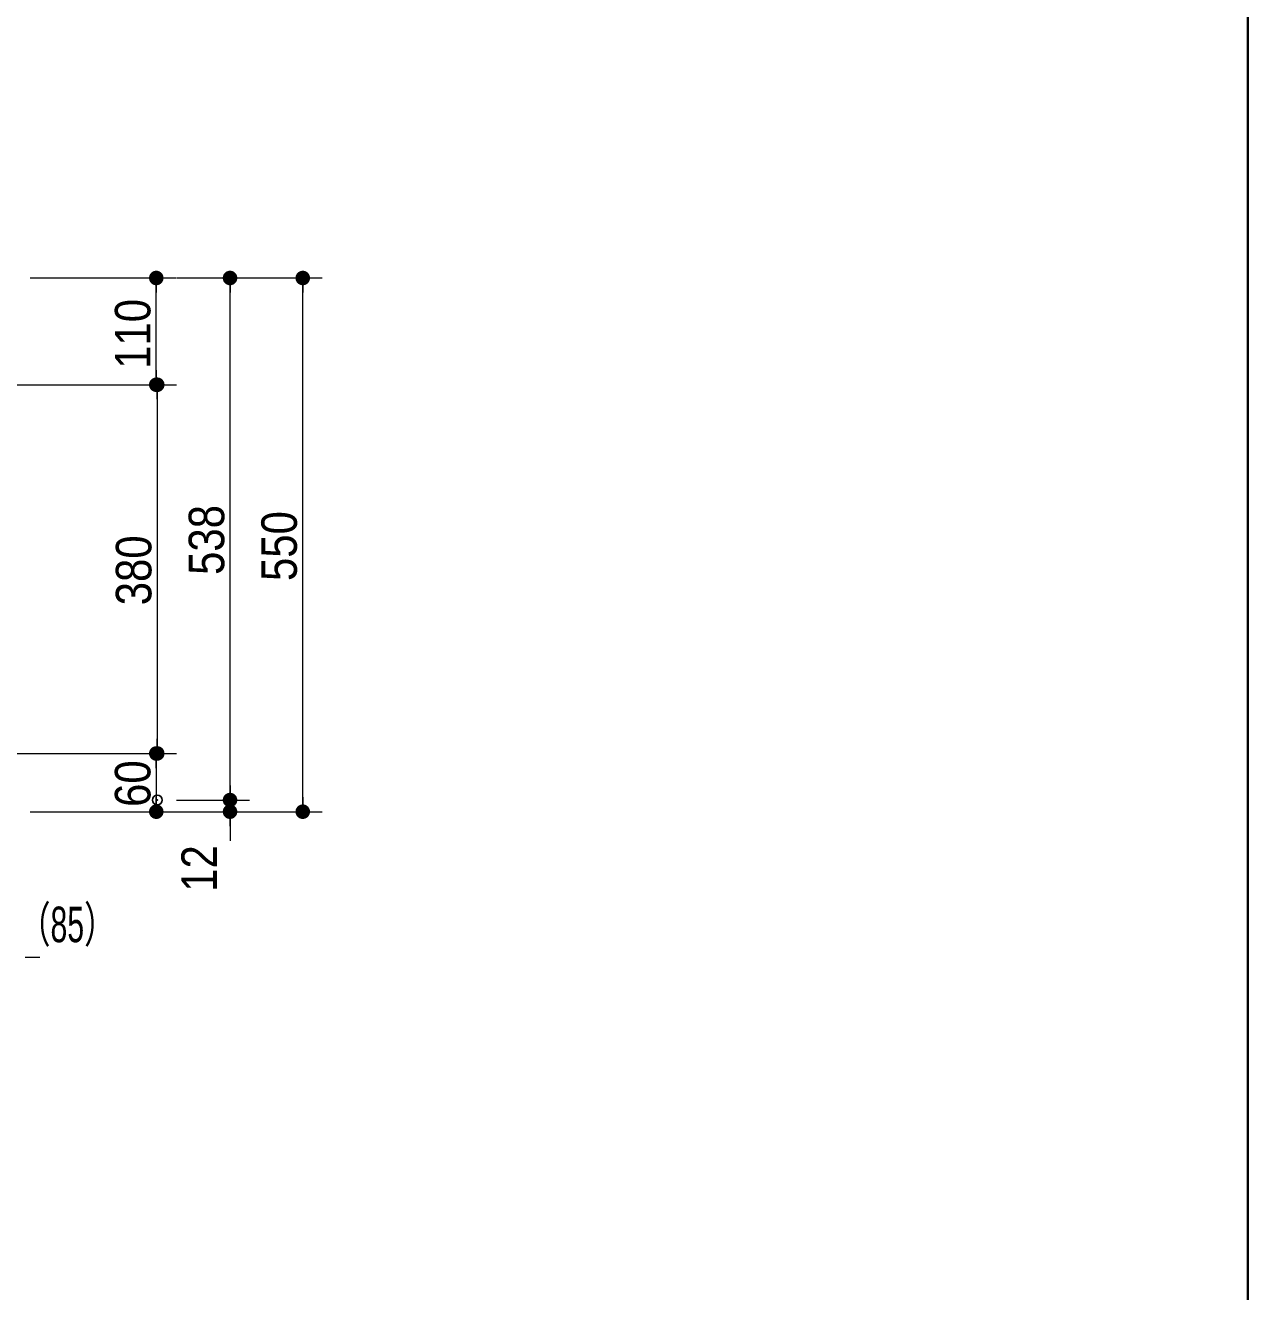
# Model space of a CAD drawing. Units: millimetres, scale not verified. Extents: x -6062 to 6062, y -3045 to 3045.
# Drawn here: x 953 to 2212, y -865 to 440 of the extents above; entities that cross this region are included whole.
import ezdxf
from ezdxf.enums import TextEntityAlignment as Align

# ---------------------------------------------------------------- set-up
doc = ezdxf.new("R2010")
doc.units = ezdxf.units.MM
doc.header["$LTSCALE"] = 20
doc.header["$PDMODE"] = 32
doc.header["$PDSIZE"] = 10
for name, color, linetype, lineweight in [('0-0_1図面枠', 7, 'Continuous', 20), ('0-3_2寸法-1', 7, 'Continuous', 15), ('0-4_0', 7, 'Continuous', 25), ('0-6_2寸法-2', 7, 'Continuous', 15)]:
    doc.layers.add(name, color=color, linetype=linetype, lineweight=lineweight)
doc.layers.add('0-5_Defpoints', color=7, linetype='Continuous')
doc.styles.add('ＭＳ Ｐゴシック', font='')
doc.styles.get('ＭＳ Ｐゴシック').set_extended_font_data('MS PGothic')

# ---------------------------------------------------------------- blocks, each defined once
blk = doc.blocks.new('_Dot')
at = {"layer": '0-4_0'}
blk.add_line((-10, 0), (-20, 0), dxfattribs=at)
for points in [[(0, 0), (-10, 0), (-9.92, 1.25)], [(0, 0), (-9.92, -1.25), (-10, 0)], [(0, 0), (-9.92, 1.25), (-9.69, 2.49)], [(0, 0), (-9.69, -2.49), (-9.92, -1.25)], [(0, 0), (-9.69, 2.49), (-9.3, 3.68)], [(0, 0), (-9.3, -3.68), (-9.69, -2.49)], [(0, 0), (-9.3, 3.68), (-8.76, 4.82)], [(0, 0), (-8.76, -4.82), (-9.3, -3.68)], [(0, 0), (-8.76, 4.82), (-8.09, 5.88)], [(0, 0), (-8.09, -5.88), (-8.76, -4.82)], [(0, 0), (-8.09, 5.88), (-7.29, 6.85)], [(0, 0), (-7.29, -6.85), (-8.09, -5.88)], [(0, 0), (-7.29, 6.85), (-6.37, 7.71)], [(0, 0), (-6.37, -7.71), (-7.29, -6.85)], [(0, 0), (-6.37, 7.71), (-5.36, 8.44)], [(0, 0), (-5.36, -8.44), (-6.37, -7.71)], [(0, 0), (-5.36, 8.44), (-4.26, 9.05)], [(0, 0), (-4.26, -9.05), (-5.36, -8.44)], [(0, 0), (-4.26, 9.05), (-3.09, 9.51)], [(0, 0), (-3.09, -9.51), (-4.26, -9.05)], [(0, 0), (-3.09, 9.51), (-1.87, 9.82)], [(0, 0), (-1.87, -9.82), (-3.09, -9.51)], [(0, 0), (-1.87, 9.82), (-0.63, 9.98)], [(0, 0), (-0.63, -9.98), (-1.87, -9.82)], [(0, 0), (-0.63, 9.98), (0.63, 9.98)], [(0, 0), (0.63, -9.98), (-0.63, -9.98)], [(0, 0), (0.63, 9.98), (1.87, 9.82)], [(0, 0), (1.87, 9.82), (3.09, 9.51)], [(0, 0), (3.09, 9.51), (4.26, 9.05)], [(0, 0), (4.26, 9.05), (5.36, 8.44)], [(0, 0), (5.36, 8.44), (6.37, 7.71)], [(0, 0), (6.37, 7.71), (7.29, 6.85)], [(0, 0), (7.29, 6.85), (8.09, 5.88)], [(0, 0), (8.09, 5.88), (8.76, 4.82)], [(0, 0), (8.76, 4.82), (9.3, 3.68)], [(0, 0), (9.3, 3.68), (9.69, 2.49)], [(0, 0), (9.69, 2.49), (9.92, 1.25)], [(0, 0), (9.92, 1.25), (10, 0)], [(0, 0), (1.87, -9.82), (0.63, -9.98)], [(0, 0), (3.09, -9.51), (1.87, -9.82)], [(0, 0), (4.26, -9.05), (3.09, -9.51)], [(0, 0), (5.36, -8.44), (4.26, -9.05)], [(0, 0), (6.37, -7.71), (5.36, -8.44)], [(0, 0), (7.29, -6.85), (6.37, -7.71)], [(0, 0), (8.09, -5.88), (7.29, -6.85)], [(0, 0), (8.76, -4.82), (8.09, -5.88)], [(0, 0), (9.3, -3.68), (8.76, -4.82)], [(0, 0), (9.69, -2.49), (9.3, -3.68)], [(0, 0), (9.92, -1.25), (9.69, -2.49)], [(0, 0), (10, 0), (9.92, -1.25)]]:
    blk.add_solid(points, dxfattribs=at)
blk = doc.blocks.new('グループ-2')
at = {"layer": '0-0_1図面枠', "lineweight": 35}
blk.add_lwpolyline([(-80000, 55400), (80000, 55400), (80000, -55400), (-80000, -55400)], close=True, dxfattribs=at)

msp = doc.modelspace()

# ---------------------------------------------------------------- linework, layer by layer
at = {"layer": '0-3_2寸法-1'}
for p, q in [((957.5, 180), (1107.5, 180)), ((1108.5, 180), (1183.5, 180)), ((1183.5, 180), (1258.5, 180)), ((1087.5, 85.01), (1087.5, 164.99)), ((1163.5, -342.99), (1163.5, 164.99)), ((1238.5, -354.99), (1238.5, 164.99)), ((797.5, 70), (1108.5, 70)), ((957.5, 70), (1107.5, 70)), ((1088.5, 54.99), (1088.5, -294.99)), ((797.5, -310), (1108.5, -310)), ((957.5, -310), (1107.5, -310)), ((1087.5, -325.01), (1087.5, -354.99)), ((1108.5, -358), (1183.5, -358)), ((957.5, -370), (1107.5, -370)), ((1183.5, -370), (1258.5, -370))]:
    msp.add_line(p, q, dxfattribs=at)
at = {"layer": '0-5_Defpoints'}
for p in [(1087.5, 180), (1088.5, 180), (1163.5, 180), (1238.5, 180), (1088.5, -310), (1087.5, -370), (1087.5, -370), (1088.5, -358), (1163.5, -370), (1163.5, -370)]:
    msp.add_point(p, dxfattribs=at)
at = {"layer": '0-6_2寸法-2'}
for p, q in [((1163.5, -342.99), (1163.5, -327.99)), ((1108.5, -358), (1183.5, -358)), ((1163.5, -358), (1163.5, -370)), ((1107.5, -370), (1183.5, -370)), ((1163.5, -385.01), (1163.5, -400.01)), ((952.51, -520), (967.51, -520))]:
    msp.add_line(p, q, dxfattribs=at)

# ---------------------------------------------------------------- block references
at = {"layer": '0-0_1図面枠', "xscale": 0.05, "yscale": 0.05}
msp.add_blockref('グループ-2', (-1787.5, 0), dxfattribs=at)
at = {"layer": '0-3_2寸法-1', "xscale": 0.7503418, "yscale": 0.7503418}
for p, rotation in [((1087.5, 180), 90), ((1163.5, 180), 90), ((1238.5, 180), 90), ((1087.5, 70), 270), ((1088.5, 70), 90), ((1088.5, -310), 270), ((1087.5, -310), 90), ((1163.5, -358), 270), ((1087.5, -370), 270), ((1238.5, -370), 270)]:
    msp.add_blockref('_Dot', p, dxfattribs=dict(at, rotation=rotation))
at = {"layer": '0-6_2寸法-2', "xscale": 0.7503418, "yscale": 0.7503418}
for p, rotation in [((1163.5, -358), 270), ((1163.5, -370), 90)]:
    msp.add_blockref('_Dot', p, dxfattribs=dict(at, rotation=rotation))

# ---------------------------------------------------------------- texts
at = {"layer": '0-3_2寸法-1', "style": 'ＭＳ Ｐゴシック', "width": 0.9}
for s, p in [('110', (1092.46, 86.39)), ('538', (1168.56, -125.99)), ('550', (1243.46, -132.28)), ('380', (1093.46, -157.28)), ('60', (1092.46, -365.08))]:
    msp.add_text(s, height=36.66, rotation=90, dxfattribs=at).set_placement(p, align=Align.BOTTOM_LEFT)
at = {"layer": '0-6_2寸法-2', "style": 'ＭＳ Ｐゴシック', "width": 0.9}
msp.add_text('12', height=36.66, rotation=90, dxfattribs=at).set_placement((1161.02, -452.54), align=Align.BOTTOM_LEFT)
at = {"layer": '0-6_2寸法-2', "style": 'ＭＳ Ｐゴシック', "width": 0.65}
msp.add_text('（85）', height=36.66, dxfattribs=at).set_placement((945.95, -515.51), align=Align.BOTTOM_LEFT)

doc.saveas('drawing.dxf')
